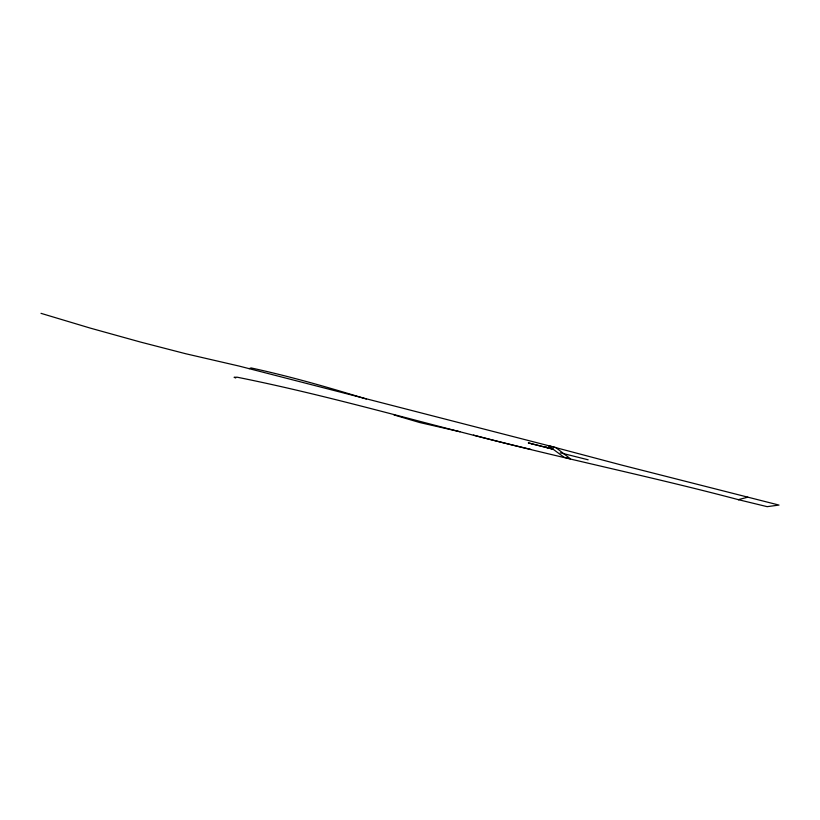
<?xml version="1.0" encoding="UTF-8"?>
<svg xmlns="http://www.w3.org/2000/svg" width="820" height="820" viewBox="0 0 820 820"><rect width="100%" height="100%" fill="white"/><g stroke="black" fill="none" stroke-linecap="round" stroke-linejoin="round"><path stroke-width="1.23" d="M249.116 368.662L251.094 367.934C289.972 376.37 328.277 387.327 366.294 399.032M747.83 497.186L738.318 499.657L767.161 506.657L779 505.079L621.591 465.063L548.201 445.629L564.057 457.252L570.474 458.862L555.816 447.566L239.214 366.099L185.627 353.717L140.599 342.083L90.292 328.113L41 313.342M532.067 443.928L549.216 448.243M532.375 443.804L531.35 443.63M738.892 499.8C650.834 476.44 561.433 458.308 473.437 435.092M531.288 443.63L528.295 442.923L547.534 447.699M459.958 431.73L419.737 422.536L393.979 414.951M549.441 448.161L552.649 448.888M546.089 447.259L549.502 448.089M549.871 448.181L545.864 447.3M551.716 448.735L552.793 448.991M548.191 447.853L553.203 449.298M549.492 448.314L550.681 448.601M552.916 449.073L550.62 448.499M560.275 452.804L588.145 459.794M530.847 449.401C432.673 426.226 335.933 396.982 237.031 377.179L234.1 377.303L235.719 377.989"/></g></svg>
